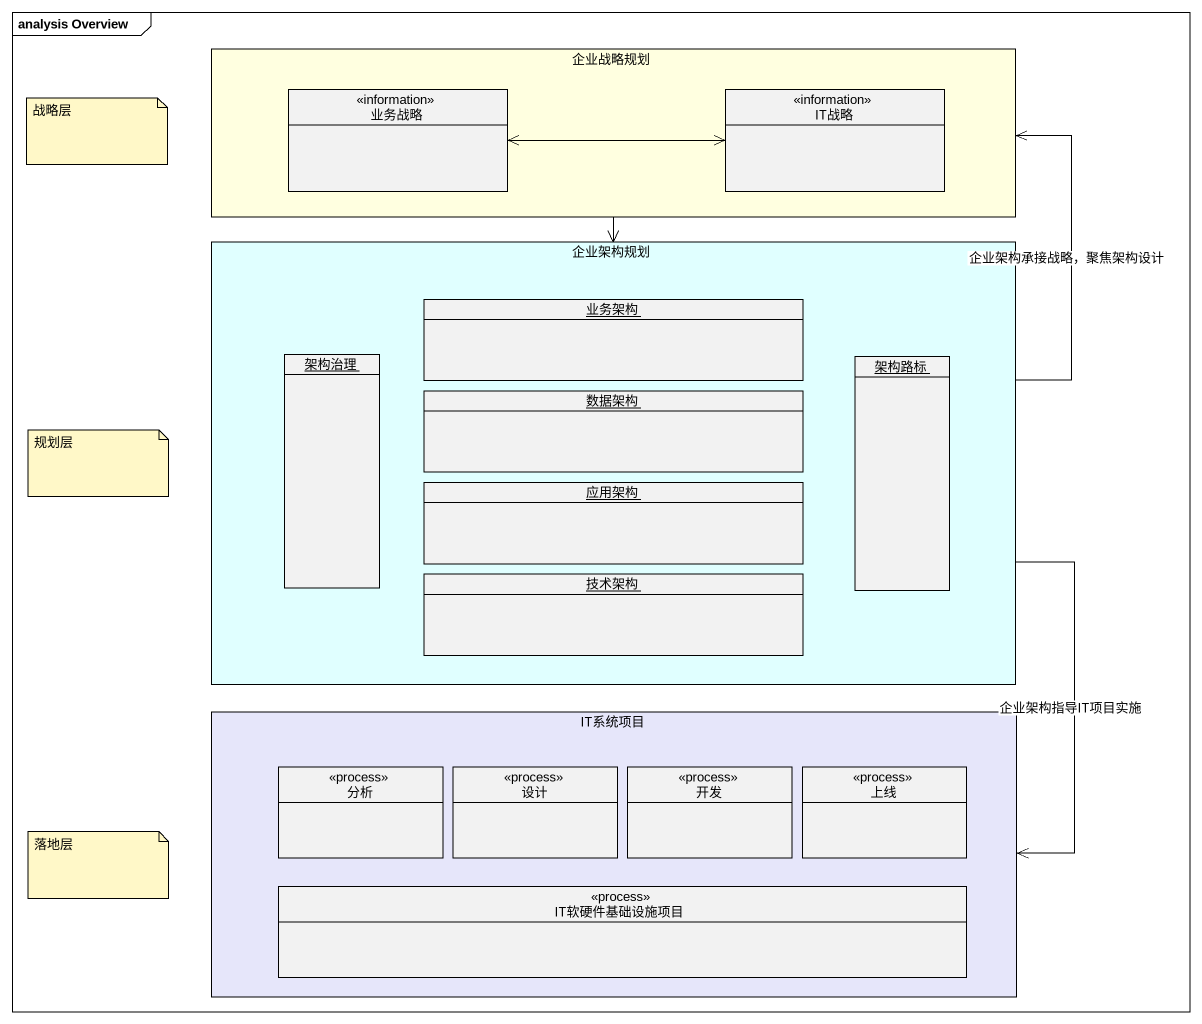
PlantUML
@startuml
mainframe analysis Overview
hide circle
hide empty members
rectangle 企业战略规划 #FFFFE0 {
  class 业务战略 <<information>>
  class IT战略 <<information>>
}
rectangle 企业架构规划 #E0FFFF {
  object 业务架构
  object 架构治理
  object 数据架构
  object 架构路标
  object 应用架构
  object 技术架构
}
rectangle IT系统项目 #E6E6FA {
  class 分析 <<process>>
  class 设计 <<process>>
  class 开发 <<process>>
  class 上线 <<process>>
  class IT软硬件基础设施项目 <<process>>
}
企业战略规划 --> 企业架构规划
业务战略 <-right-> IT战略
企业架构规划 -up-> 企业战略规划 : 企业架构承接战略，聚焦架构设计
企业架构规划 --> IT系统项目 : 企业架构指导IT项目实施
note as N1
  战略层
end note
note as N2
  规划层
end note
note as N3
  落地层
end note
@enduml
